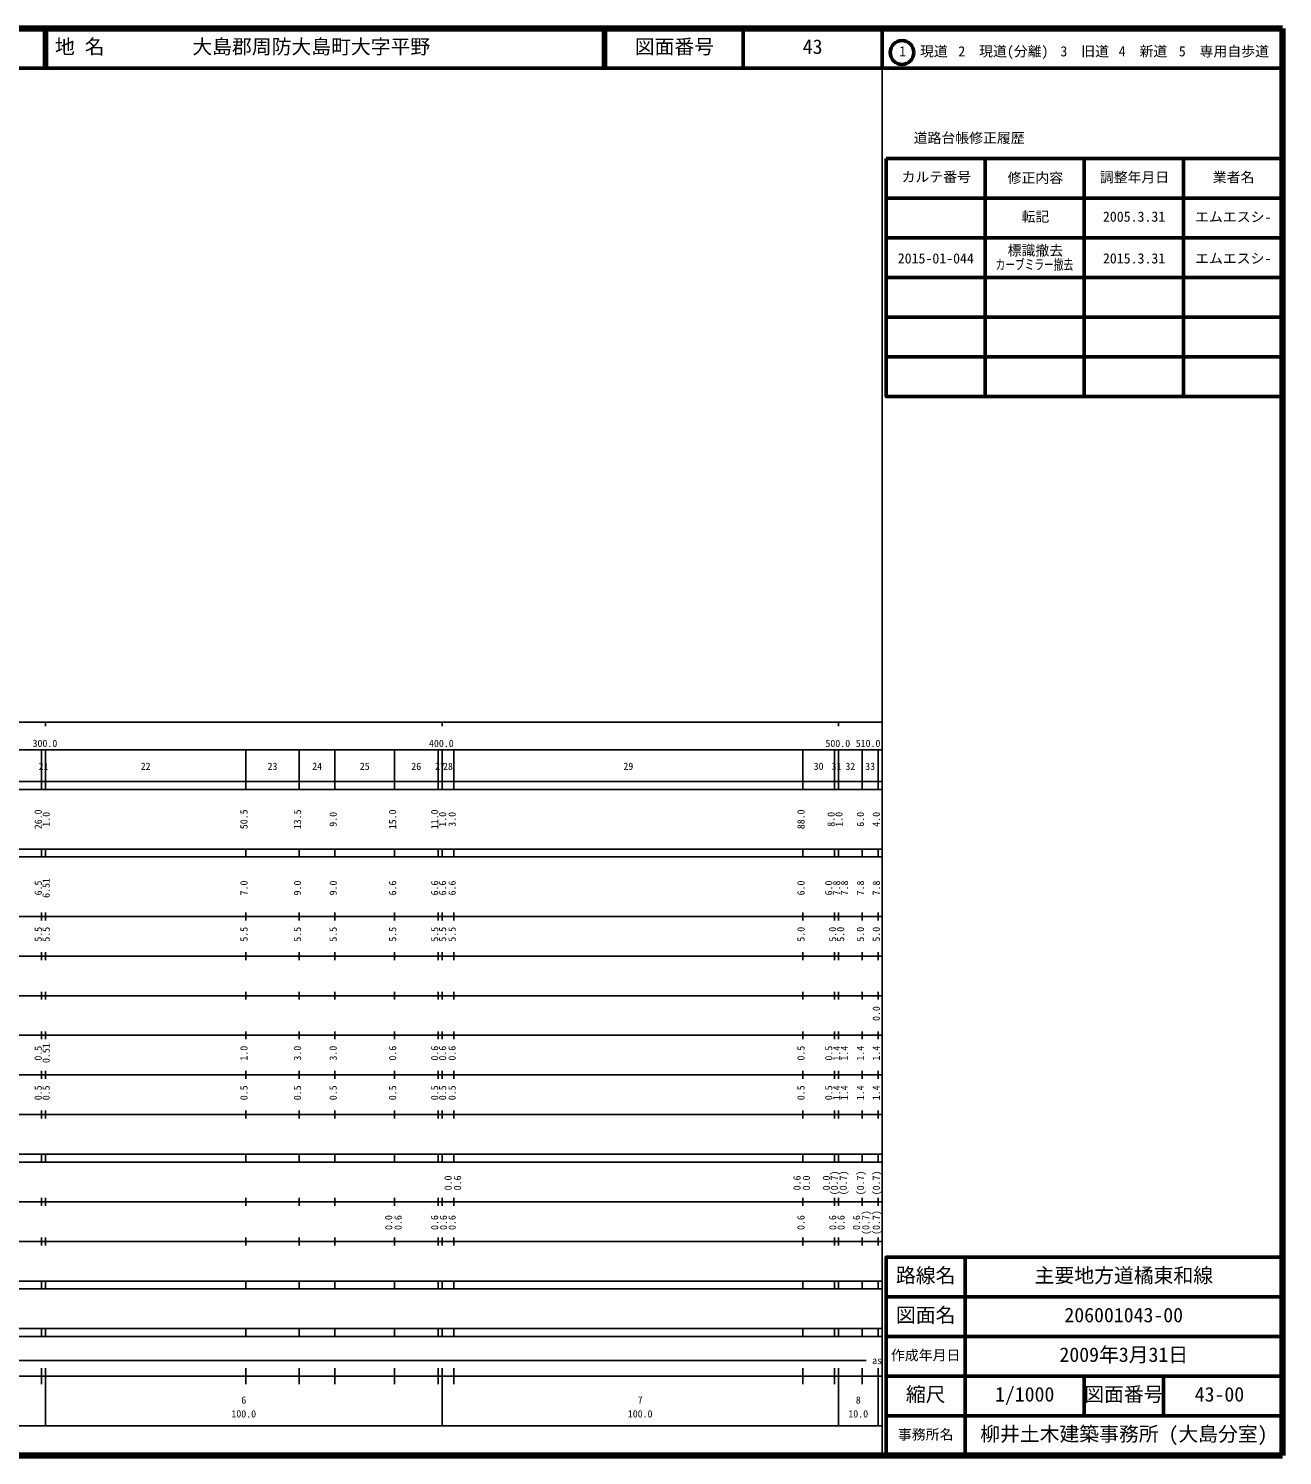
# Model space of a CAD drawing. Units: millimetres on the paper. Extents: x 40 to 680, y 20 to 380.
# Drawn here: x 363.7 to 680, y 20 to 380 of the extents above; entities that cross this region are included whole.
import ezdxf
from ezdxf.enums import TextEntityAlignment as Align

# ---------------------------------------------------------------- set-up
doc = ezdxf.new("R2010")
doc.units = ezdxf.units.MM
for name, color, linetype, lineweight in [('M-TTL', 2, 'Continuous', 140), ('M-TTL-BAND', 7, 'Continuous', 25), ('M-TTL-FRAM', 2, 'Continuous', 50), ('M-TTL-LINE', 7, 'Continuous', 50)]:
    doc.layers.add(name, color=color, linetype=linetype, lineweight=lineweight)
doc.layers.add('M-TTL-TXT', color=7, linetype='Continuous')
doc.styles.add('ＭＳ ゴシック', font='')
doc.styles.get('ＭＳ ゴシック').set_extended_font_data('MS Gothic')

msp = doc.modelspace()

# ---------------------------------------------------------------- linework, layer by layer
at = {"layer": 'M-TTL'}
for p, q in [((680, 380), (40, 380)), ((680, 20), (680, 380)), ((40, 20), (680, 20))]:
    msp.add_line(p, q, dxfattribs=at)
at = {"layer": 'M-TTL-BAND'}
for p, q in [((579, 20), (579, 370)), ((40, 205), (579, 205)), ((368, 205), (368, 204)), ((468, 205), (468, 204)), ((568, 205), (568, 204)), ((68, 198), (579, 198)), ((367, 188), (367, 198)), ((368, 188), (368, 198)), ((418.5, 188), (418.5, 198)), ((432, 188), (432, 198)), ((441, 188), (441, 198)), ((456, 188), (456, 198)), ((467, 188), (467, 198)), ((468, 188), (468, 198)), ((471, 188), (471, 198)), ((559, 188), (559, 198)), ((567, 188), (567, 198)), ((568, 188), (568, 198)), ((574, 188), (574, 198)), ((578, 188), (578, 198)), ((40, 190), (579, 190)), ((40, 188), (579, 188)), ((40, 173), (579, 173)), ((367, 171), (367, 173)), ((368, 171), (368, 173)), ((418.5, 171), (418.5, 173)), ((432, 171), (432, 173)), ((441, 171), (441, 173)), ((456, 171), (456, 173)), ((467, 171), (467, 173)), ((468, 171), (468, 173)), ((471, 171), (471, 173)), ((559, 171), (559, 173)), ((567, 171), (567, 173)), ((568, 171), (568, 173)), ((574, 171), (574, 173)), ((578, 171), (578, 173)), ((40, 171), (579, 171)), ((40, 156), (579, 156)), ((367, 155), (367, 157)), ((368, 155), (368, 157)), ((418.5, 155), (418.5, 157)), ((432, 155), (432, 157)), ((441, 155), (441, 157)), ((456, 155), (456, 157)), ((467, 155), (467, 157)), ((468, 155), (468, 157)), ((471, 155), (471, 157)), ((559, 155), (559, 157)), ((567, 155), (567, 157)), ((568, 155), (568, 157)), ((574, 155), (574, 157)), ((578, 155), (578, 157)), ((46, 146), (579, 146)), ((367, 145), (367, 147)), ((368, 145), (368, 147)), ((418.5, 145), (418.5, 147)), ((432, 145), (432, 147)), ((441, 145), (441, 147)), ((456, 145), (456, 147)), ((467, 145), (467, 147)), ((468, 145), (468, 147)), ((471, 145), (471, 147)), ((559, 145), (559, 147)), ((567, 145), (567, 147)), ((568, 145), (568, 147)), ((574, 145), (574, 147)), ((578, 145), (578, 147)), ((367, 135), (367, 137)), ((368, 135), (368, 137)), ((418.5, 135), (418.5, 137)), ((432, 135), (432, 137)), ((441, 135), (441, 137)), ((456, 135), (456, 137)), ((467, 135), (467, 137)), ((468, 135), (468, 137)), ((471, 135), (471, 137)), ((559, 135), (559, 137)), ((567, 135), (567, 137)), ((568, 135), (568, 137)), ((574, 135), (574, 137)), ((578, 135), (578, 137)), ((52, 136), (579, 136)), ((46, 126), (579, 126)), ((367, 125), (367, 127)), ((368, 125), (368, 127)), ((418.5, 125), (418.5, 127)), ((432, 125), (432, 127)), ((441, 125), (441, 127)), ((456, 125), (456, 127)), ((467, 125), (467, 127)), ((468, 125), (468, 127)), ((471, 125), (471, 127)), ((559, 125), (559, 127)), ((567, 125), (567, 127)), ((568, 125), (568, 127)), ((574, 125), (574, 127)), ((578, 125), (578, 127)), ((52, 116), (579, 116)), ((367, 115), (367, 117)), ((368, 115), (368, 117)), ((418.5, 115), (418.5, 117)), ((432, 115), (432, 117)), ((441, 115), (441, 117)), ((456, 115), (456, 117)), ((467, 115), (467, 117)), ((468, 115), (468, 117)), ((471, 115), (471, 117)), ((559, 115), (559, 117)), ((567, 115), (567, 117)), ((568, 115), (568, 117)), ((574, 115), (574, 117)), ((578, 115), (578, 117)), ((46, 106), (579, 106)), ((367, 105), (367, 107)), ((368, 105), (368, 107)), ((418.5, 105), (418.5, 107)), ((432, 105), (432, 107)), ((441, 105), (441, 107)), ((456, 105), (456, 107)), ((467, 105), (467, 107)), ((468, 105), (468, 107)), ((471, 105), (471, 107)), ((559, 105), (559, 107)), ((567, 105), (567, 107)), ((568, 105), (568, 107)), ((574, 105), (574, 107)), ((578, 105), (578, 107)), ((40, 96), (579, 96)), ((40, 94), (579, 94)), ((367, 94), (367, 96)), ((368, 94), (368, 96)), ((418.5, 94), (418.5, 96)), ((432, 94), (432, 96)), ((441, 94), (441, 96)), ((456, 94), (456, 96)), ((467, 94), (467, 96)), ((468, 94), (468, 96)), ((471, 94), (471, 96)), ((559, 94), (559, 96)), ((567, 94), (567, 96)), ((568, 94), (568, 96)), ((574, 94), (574, 96)), ((578, 94), (578, 96)), ((49, 84), (579, 84)), ((367, 83), (367, 85)), ((368, 83), (368, 85)), ((418.5, 83), (418.5, 85)), ((432, 83), (432, 85)), ((441, 83), (441, 85)), ((456, 83), (456, 85)), ((467, 83), (467, 85)), ((468, 83), (468, 85)), ((471, 83), (471, 85)), ((559, 83), (559, 85)), ((567, 83), (567, 85)), ((568, 83), (568, 85)), ((574, 83), (574, 85)), ((578, 83), (578, 85)), ((40, 74), (579, 74)), ((367, 73), (367, 75)), ((368, 73), (368, 75)), ((418.5, 73), (418.5, 75)), ((432, 73), (432, 75)), ((441, 73), (441, 75)), ((456, 73), (456, 75)), ((467, 73), (467, 75)), ((468, 73), (468, 75)), ((471, 73), (471, 75)), ((559, 73), (559, 75)), ((567, 73), (567, 75)), ((568, 73), (568, 75)), ((574, 73), (574, 75)), ((578, 73), (578, 75)), ((40, 64), (579, 64)), ((40, 62), (579, 62)), ((367, 62), (367, 64)), ((368, 62), (368, 64)), ((418.5, 62), (418.5, 64)), ((432, 62), (432, 64)), ((441, 62), (441, 64)), ((456, 62), (456, 64)), ((467, 62), (467, 64)), ((468, 62), (468, 64)), ((471, 62), (471, 64)), ((559, 62), (559, 64)), ((567, 62), (567, 64)), ((568, 62), (568, 64)), ((574, 62), (574, 64)), ((578, 62), (578, 64)), ((40, 52), (579, 52)), ((367, 50), (367, 52)), ((368, 50), (368, 52)), ((418.5, 50), (418.5, 52)), ((432, 50), (432, 52)), ((441, 50), (441, 52)), ((456, 50), (456, 52)), ((467, 50), (467, 52)), ((468, 50), (468, 52)), ((471, 50), (471, 52)), ((559, 50), (559, 52)), ((567, 50), (567, 52)), ((568, 50), (568, 52)), ((574, 50), (574, 52)), ((578, 50), (578, 52)), ((40, 50), (579, 50)), ((159.5, 44), (575, 44)), ((40, 40), (579, 40)), ((367, 38), (367, 42)), ((368, 27.5), (368, 42)), ((418.5, 38), (418.5, 42)), ((432, 38), (432, 42)), ((441, 38), (441, 42)), ((456, 38), (456, 42)), ((467, 38), (467, 42)), ((468, 27.5), (468, 42)), ((471, 38), (471, 42)), ((559, 38), (559, 42)), ((567, 38), (567, 42)), ((568, 27.5), (568, 42)), ((574, 38), (574, 42)), ((578, 27.5), (578, 42)), ((68, 27.5), (579, 27.5))]:
    msp.add_line(p, q, dxfattribs=at)
at = {"layer": 'M-TTL-FRAM'}
msp.add_line((580, 347.197), (680, 347.197), dxfattribs=at)
for points in [[(580, 347.197), (580, 287.197), (680, 287.197)], [(680, 70), (580, 70), (580, 20)]]:
    msp.add_lwpolyline(points, dxfattribs=at)
at = {"layer": 'M-TTL-LINE'}
for p, q in [((367.75, 380), (367.75, 370)), ((368.25, 380), (368.25, 370)), ((508.747, 380), (508.747, 370)), ((509.247, 380), (509.247, 370)), ((543.997, 380), (543.997, 370)), ((579, 380), (579, 370)), ((40, 370), (680, 370)), ((605, 347.197), (605, 287.197)), ((630, 347.197), (630, 287.197)), ((655, 347.197), (655, 287.197)), ((580, 337.197), (680, 337.197)), ((580, 327.197), (680, 327.197)), ((580, 317.197), (680, 317.197)), ((580, 307.197), (680, 307.197)), ((580, 297.197), (680, 297.197)), ((600, 70), (600, 20)), ((680, 60), (580, 60)), ((680, 50), (580, 50)), ((680, 40), (580, 40)), ((630, 40), (630, 30)), ((650, 40), (650, 30)), ((680, 30), (580, 30))]:
    msp.add_line(p, q, dxfattribs=at)
msp.add_circle((584.031, 373.958), 3, dxfattribs=at)

# ---------------------------------------------------------------- texts
at = {"layer": 'M-TTL-BAND', "style": 'ＭＳ ゴシック'}
for s, p in [('300.0', (364.719, 198.195)), ('400.0', (464.719, 198.195)), ('500.0', (564.719, 198.195)), ('510.0', (572.355, 198.195)), ('21', (366.25, 192.405)), ('22', (392, 192.405)), ('23', (424, 192.405)), ('24', (435.25, 192.405)), ('25', (447.25, 192.405)), ('26', (460.25, 192.405)), ('27', (466.25, 192.405)), ('28', (468.25, 192.405)), ('29', (513.75, 192.405)), ('30', (561.75, 192.405)), ('31', (566.25, 192.405)), ('32', (569.75, 192.405)), ('33', (574.75, 192.405)), ('as', (576.498, 42.5)), ('6', (417.375, 32.523)), ('7', (517.375, 32.523)), ('8', (572.375, 32.523)), ('100.0', (414.875, 29.033)), ('100.0', (514.875, 29.033)), ('10.0', (570.5, 29.033))]:
    msp.add_text(s, height=1.833, dxfattribs=at).set_placement(p, align=Align.BOTTOM_LEFT)
for s, p in [('26.0', (367.6, 178)), ('1.0', (369.6, 178.625)), ('50.5', (419.5, 178)), ('13.5', (433, 178)), ('9.0', (442, 178.625)), ('15.0', (457, 178)), ('11.0', (467.6, 178)), ('1.0', (469.6, 178.625)), ('3.0', (472, 178.625)), ('88.0', (560, 178)), ('8.0', (567.6, 178.625)), ('1.0', (569.6, 178.625)), ('6.0', (575, 178.625)), ('4.0', (579, 178.625)), ('6.5', (367.6, 161.299)), ('6.51', (369.6, 160.674)), ('7.0', (419.5, 161.299)), ('9.0', (433, 161.299)), ('9.0', (442, 161.299)), ('6.6', (457, 161.299)), ('6.6', (467.6, 161.299)), ('6.6', (469.6, 161.299)), ('6.6', (472, 161.299)), ('6.0', (560, 161.299)), ('6.0', (567, 161.299)), ('7.8', (569, 161.299)), ('7.8', (570.97, 161.299)), ('7.8', (575, 161.299)), ('7.8', (579, 161.299)), ('5.5', (367.6, 149.625)), ('5.5', (369.6, 149.625)), ('5.5', (419.5, 149.625)), ('5.5', (433, 149.625)), ('5.5', (442, 149.625)), ('5.5', (457, 149.625)), ('5.5', (467.6, 149.625)), ('5.5', (469.6, 149.625)), ('5.5', (472, 149.625)), ('5.0', (560, 149.625)), ('5.0', (568, 149.625)), ('5.0', (570, 149.625)), ('5.0', (575, 149.625)), ('5.0', (579, 149.625)), ('0.0', (579, 129.625)), ('0.5', (367.6, 119.625)), ('0.51', (369.6, 119)), ('1.0', (419.5, 119.625)), ('3.0', (433, 119.625)), ('3.0', (442, 119.625)), ('0.6', (457, 119.625)), ('0.6', (467.6, 119.625)), ('0.6', (469.6, 119.625)), ('0.6', (472, 119.625)), ('0.5', (560, 119.625)), ('0.5', (567, 119.625)), ('1.4', (569, 119.625)), ('1.4', (570.97, 119.625)), ('1.4', (575, 119.625)), ('1.4', (579, 119.625)), ('0.5', (367.6, 109.625)), ('0.5', (369.6, 109.625)), ('0.5', (419.5, 109.625)), ('0.5', (433, 109.625)), ('0.5', (442, 109.625)), ('0.5', (457, 109.625)), ('0.5', (467.6, 109.625)), ('0.5', (469.6, 109.625)), ('0.5', (472, 109.625)), ('0.5', (560, 109.625)), ('0.5', (567, 109.625)), ('1.4', (569, 109.625)), ('1.4', (570.97, 109.625)), ('1.4', (575, 109.625)), ('1.4', (579, 109.625)), ('0.0', (471, 86.889)), ('0.6', (473.37, 86.889)), ('0.6', (559, 86.889)), ('0.0', (561.37, 86.889)), ('0.0', (566.4, 86.889)), ('(0.7)', (568.4, 85.639)), ('(0.7)', (570.67, 85.639)), ('(0.7)', (575, 85.639)), ('(0.7)', (579, 85.639)), ('0.0', (456, 76.889)), ('0.6', (458.37, 76.889)), ('0.6', (467.6, 76.889)), ('0.6', (469.8, 76.889)), ('0.6', (472, 76.889)), ('0.6', (560, 76.889)), ('0.6', (568, 76.889)), ('0.6', (570.1, 76.889)), ('0.6', (574, 76.889)), ('(0.7)', (576.37, 75.639)), ('(0.7)', (579, 75.639))]:
    msp.add_text(s, height=1.833, rotation=90, dxfattribs=at).set_placement(p, align=Align.BOTTOM_LEFT)
at = {"layer": 'M-TTL-TXT', "style": 'ＭＳ ゴシック'}
for s, height, p in [('地 名', 3.666, (370.38, 372.5)), ('大島郡周防大島町大字平野', 3.666, (405.024, 372.5)), ('図面番号', 3.666, (516.622, 372.5)), ('43', 3.666, (558.997, 372.5)), ('1\u3000現道', 2.566, (583.323, 372.208)), ('2\u3000現道(分離)', 2.566, (598.244, 372.208)), ('3\u3000旧道', 2.566, (623.996, 372.208)), ('4\u3000新道', 2.566, (638.699, 372.208)), ('5\u3000専用自歩道', 2.566, (653.853, 372.208)), ('道路台帳修正履歴', 2.566, (586.968, 350.363)), ('カルテ番号', 2.566, (583.925, 340.527)), ('修正内容', 2.566, (610.675, 340.273)), ('調整年月日', 2.566, (633.925, 340.447)), ('業者名', 2.566, (662.425, 340.447)), ('転記', 2.566, (614.175, 330.495)), ('2005.3.31', 2.566, (634.712, 330.495)), ('エムエスシ-', 2.566, (657.962, 330.439)), ('標識撤去', 2.566, (610.675, 321.982)), ('2015-01-044', 2.566, (582.962, 319.961)), ('2015.3.31', 2.566, (634.712, 319.961)), ('エムエスシ-', 2.566, (657.962, 319.961)), ('路線名', 3.666, (582.5, 62.5)), ('路線名', 3.666, (582.5, 62.5)), ('主要地方道橘東和線', 3.666, (617.5, 62.5)), ('図面名', 3.666, (582.5, 52.5)), ('図面名', 3.666, (582.5, 52.5)), ('206001043-00', 3.666, (625, 52.5)), ('作成年月日', 2.566, (581.25, 43.25)), ('作成年月日', 2.566, (581.25, 43.25)), ('2009年3月31日', 3.666, (623.75, 42.5)), ('縮尺', 3.666, (585, 32.5)), ('縮尺', 3.666, (585, 32.5)), ('1/1000', 3.666, (607.5, 32.5)), ('図面番号', 3.666, (630, 32.5)), ('図面番号', 3.666, (630, 32.5)), ('43-00', 3.666, (657.875, 32.5)), ('事務所名', 2.566, (583, 23.25)), ('事務所名', 2.566, (583, 23.25)), ('柳井土木建築事務所 (大島分室)', 3.666, (603.75, 22.5))]:
    msp.add_text(s, height=height, dxfattribs=at).set_placement(p, align=Align.BOTTOM_LEFT)
at = {"layer": 'M-TTL-TXT', "style": 'ＭＳ ゴシック', "width": 0.7}
msp.add_text('カーブミラー撤去', height=2.566, dxfattribs=at).set_placement((607.625, 318.411), align=Align.BOTTOM_LEFT)

doc.saveas('drawing.dxf')
